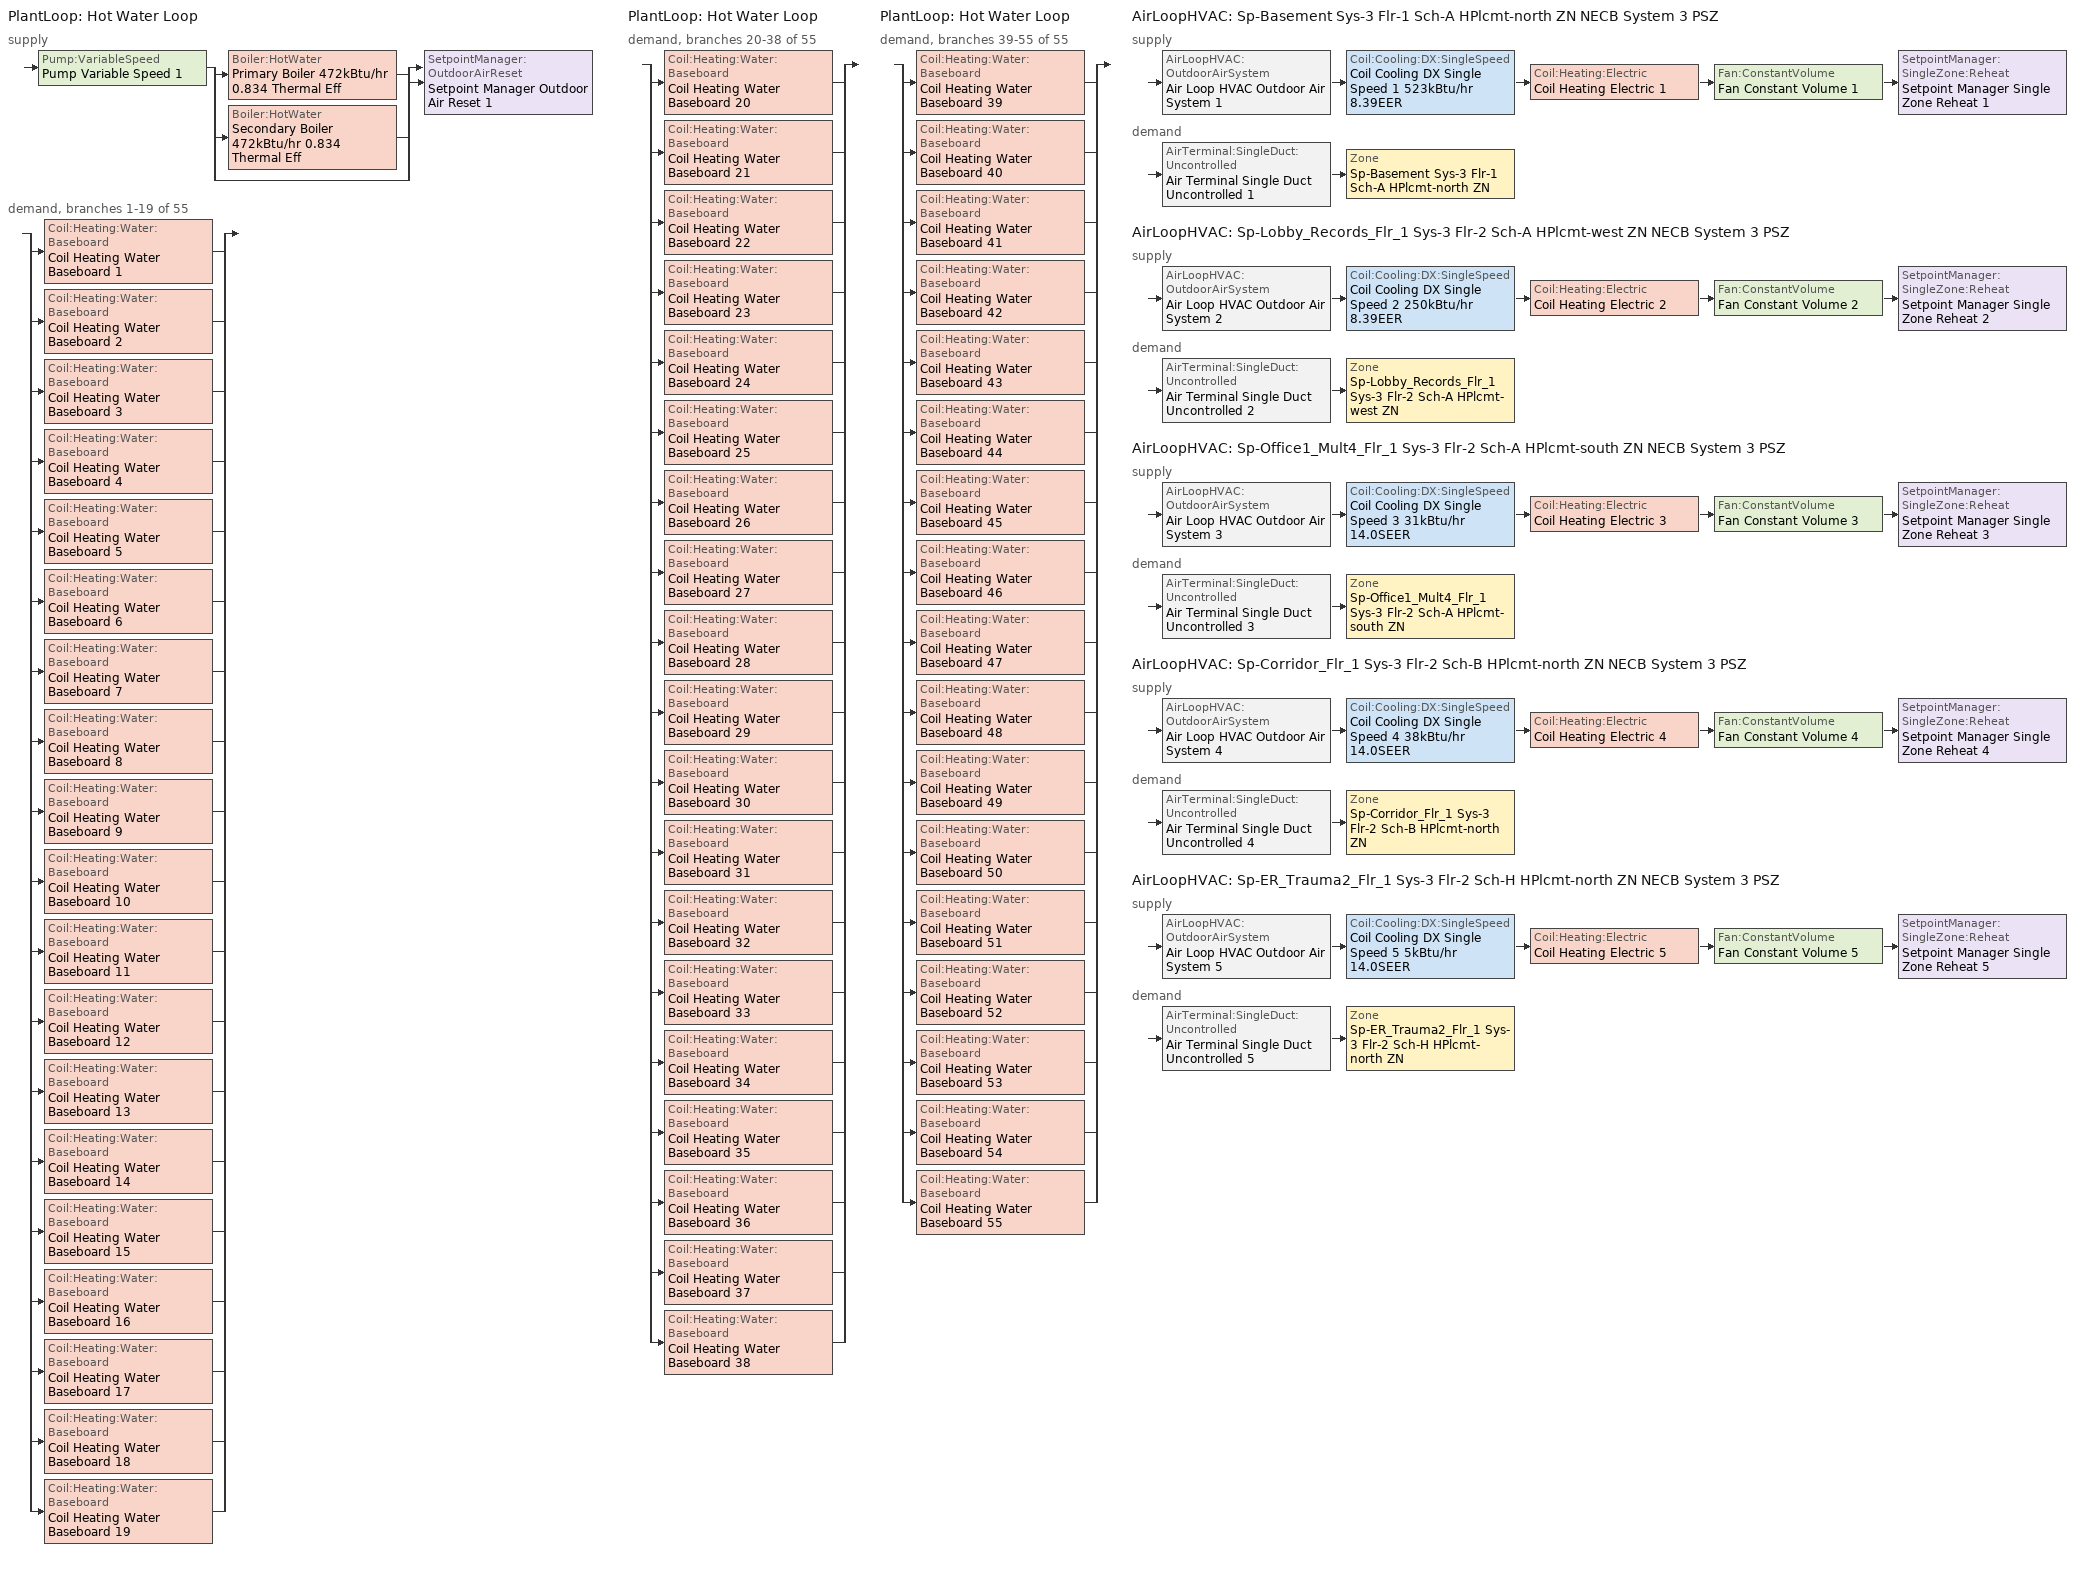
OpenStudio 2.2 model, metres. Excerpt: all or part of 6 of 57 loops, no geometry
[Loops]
PlantLoop 'Hot Water Loop'
 supply: Pump:VariableSpeed 'Pump Variable Speed 1' > split
  | Boiler:HotWater 'Primary Boiler 472kBtu/hr 0.834 Thermal Eff'
  | Boiler:HotWater 'Secondary Boiler 472kBtu/hr 0.834 Thermal Eff'
  | bypass
  join > SetpointManager:OutdoorAirReset 'Setpoint Manager Outdoor Air Reset 1'
 demand, branches 1-19 of 55: split
  | Coil:Heating:Water:Baseboard 'Coil Heating Water Baseboard 1'
  | Coil:Heating:Water:Baseboard 'Coil Heating Water Baseboard 2'
  | Coil:Heating:Water:Baseboard 'Coil Heating Water Baseboard 3'
  | Coil:Heating:Water:Baseboard 'Coil Heating Water Baseboard 4'
  | Coil:Heating:Water:Baseboard 'Coil Heating Water Baseboard 5'
  | Coil:Heating:Water:Baseboard 'Coil Heating Water Baseboard 6'
  | Coil:Heating:Water:Baseboard 'Coil Heating Water Baseboard 7'
  | Coil:Heating:Water:Baseboard 'Coil Heating Water Baseboard 8'
  | Coil:Heating:Water:Baseboard 'Coil Heating Water Baseboard 9'
  | Coil:Heating:Water:Baseboard 'Coil Heating Water Baseboard 10'
  | Coil:Heating:Water:Baseboard 'Coil Heating Water Baseboard 11'
  | Coil:Heating:Water:Baseboard 'Coil Heating Water Baseboard 12'
  | Coil:Heating:Water:Baseboard 'Coil Heating Water Baseboard 13'
  | Coil:Heating:Water:Baseboard 'Coil Heating Water Baseboard 14'
  | Coil:Heating:Water:Baseboard 'Coil Heating Water Baseboard 15'
  | Coil:Heating:Water:Baseboard 'Coil Heating Water Baseboard 16'
  | Coil:Heating:Water:Baseboard 'Coil Heating Water Baseboard 17'
  | Coil:Heating:Water:Baseboard 'Coil Heating Water Baseboard 18'
  | Coil:Heating:Water:Baseboard 'Coil Heating Water Baseboard 19'
PlantLoop 'Hot Water Loop'
 demand, branches 20-38 of 55: split
  | Coil:Heating:Water:Baseboard 'Coil Heating Water Baseboard 20'
  | Coil:Heating:Water:Baseboard 'Coil Heating Water Baseboard 21'
  | Coil:Heating:Water:Baseboard 'Coil Heating Water Baseboard 22'
  | Coil:Heating:Water:Baseboard 'Coil Heating Water Baseboard 23'
  | Coil:Heating:Water:Baseboard 'Coil Heating Water Baseboard 24'
  | Coil:Heating:Water:Baseboard 'Coil Heating Water Baseboard 25'
  | Coil:Heating:Water:Baseboard 'Coil Heating Water Baseboard 26'
  | Coil:Heating:Water:Baseboard 'Coil Heating Water Baseboard 27'
  | Coil:Heating:Water:Baseboard 'Coil Heating Water Baseboard 28'
  | Coil:Heating:Water:Baseboard 'Coil Heating Water Baseboard 29'
  | Coil:Heating:Water:Baseboard 'Coil Heating Water Baseboard 30'
  | Coil:Heating:Water:Baseboard 'Coil Heating Water Baseboard 31'
  | Coil:Heating:Water:Baseboard 'Coil Heating Water Baseboard 32'
  | Coil:Heating:Water:Baseboard 'Coil Heating Water Baseboard 33'
  | Coil:Heating:Water:Baseboard 'Coil Heating Water Baseboard 34'
  | Coil:Heating:Water:Baseboard 'Coil Heating Water Baseboard 35'
  | Coil:Heating:Water:Baseboard 'Coil Heating Water Baseboard 36'
  | Coil:Heating:Water:Baseboard 'Coil Heating Water Baseboard 37'
  | Coil:Heating:Water:Baseboard 'Coil Heating Water Baseboard 38'
PlantLoop 'Hot Water Loop'
 demand, branches 39-55 of 55: split
  | Coil:Heating:Water:Baseboard 'Coil Heating Water Baseboard 39'
  | Coil:Heating:Water:Baseboard 'Coil Heating Water Baseboard 40'
  | Coil:Heating:Water:Baseboard 'Coil Heating Water Baseboard 41'
  | Coil:Heating:Water:Baseboard 'Coil Heating Water Baseboard 42'
  | Coil:Heating:Water:Baseboard 'Coil Heating Water Baseboard 43'
  | Coil:Heating:Water:Baseboard 'Coil Heating Water Baseboard 44'
  | Coil:Heating:Water:Baseboard 'Coil Heating Water Baseboard 45'
  | Coil:Heating:Water:Baseboard 'Coil Heating Water Baseboard 46'
  | Coil:Heating:Water:Baseboard 'Coil Heating Water Baseboard 47'
  | Coil:Heating:Water:Baseboard 'Coil Heating Water Baseboard 48'
  | Coil:Heating:Water:Baseboard 'Coil Heating Water Baseboard 49'
  | Coil:Heating:Water:Baseboard 'Coil Heating Water Baseboard 50'
  | Coil:Heating:Water:Baseboard 'Coil Heating Water Baseboard 51'
  | Coil:Heating:Water:Baseboard 'Coil Heating Water Baseboard 52'
  | Coil:Heating:Water:Baseboard 'Coil Heating Water Baseboard 53'
  | Coil:Heating:Water:Baseboard 'Coil Heating Water Baseboard 54'
  | Coil:Heating:Water:Baseboard 'Coil Heating Water Baseboard 55'
AirLoopHVAC 'Sp-Basement Sys-3 Flr-1 Sch-A HPlcmt-north ZN NECB System 3 PSZ'
 supply: AirLoopHVAC:OutdoorAirSystem 'Air Loop HVAC Outdoor Air System 1' > Coil:Cooling:DX:SingleSpeed 'Coil Cooling DX Single Speed 1 523kBtu/hr 8.39EER' > Coil:Heating:Electric 'Coil Heating Electric 1' > Fan:ConstantVolume 'Fan Constant Volume 1' > SetpointManager:SingleZone:Reheat 'Setpoint Manager Single Zone Reheat 1'
 demand: AirTerminal:SingleDuct:Uncontrolled 'Air Terminal Single Duct Uncontrolled 1' > Zone 'Sp-Basement Sys-3 Flr-1 Sch-A HPlcmt-north ZN'
AirLoopHVAC 'Sp-Lobby_Records_Flr_1 Sys-3 Flr-2 Sch-A HPlcmt-west ZN NECB System 3 PSZ'
 supply: AirLoopHVAC:OutdoorAirSystem 'Air Loop HVAC Outdoor Air System 2' > Coil:Cooling:DX:SingleSpeed 'Coil Cooling DX Single Speed 2 250kBtu/hr 8.39EER' > Coil:Heating:Electric 'Coil Heating Electric 2' > Fan:ConstantVolume 'Fan Constant Volume 2' > SetpointManager:SingleZone:Reheat 'Setpoint Manager Single Zone Reheat 2'
 demand: AirTerminal:SingleDuct:Uncontrolled 'Air Terminal Single Duct Uncontrolled 2' > Zone 'Sp-Lobby_Records_Flr_1 Sys-3 Flr-2 Sch-A HPlcmt-west ZN'
AirLoopHVAC 'Sp-Office1_Mult4_Flr_1 Sys-3 Flr-2 Sch-A HPlcmt-south ZN NECB System 3 PSZ'
 supply: AirLoopHVAC:OutdoorAirSystem 'Air Loop HVAC Outdoor Air System 3' > Coil:Cooling:DX:SingleSpeed 'Coil Cooling DX Single Speed 3 31kBtu/hr 14.0SEER' > Coil:Heating:Electric 'Coil Heating Electric 3' > Fan:ConstantVolume 'Fan Constant Volume 3' > SetpointManager:SingleZone:Reheat 'Setpoint Manager Single Zone Reheat 3'
 demand: AirTerminal:SingleDuct:Uncontrolled 'Air Terminal Single Duct Uncontrolled 3' > Zone 'Sp-Office1_Mult4_Flr_1 Sys-3 Flr-2 Sch-A HPlcmt-south ZN'
AirLoopHVAC 'Sp-Corridor_Flr_1 Sys-3 Flr-2 Sch-B HPlcmt-north ZN NECB System 3 PSZ'
 supply: AirLoopHVAC:OutdoorAirSystem 'Air Loop HVAC Outdoor Air System 4' > Coil:Cooling:DX:SingleSpeed 'Coil Cooling DX Single Speed 4 38kBtu/hr 14.0SEER' > Coil:Heating:Electric 'Coil Heating Electric 4' > Fan:ConstantVolume 'Fan Constant Volume 4' > SetpointManager:SingleZone:Reheat 'Setpoint Manager Single Zone Reheat 4'
 demand: AirTerminal:SingleDuct:Uncontrolled 'Air Terminal Single Duct Uncontrolled 4' > Zone 'Sp-Corridor_Flr_1 Sys-3 Flr-2 Sch-B HPlcmt-north ZN'
AirLoopHVAC 'Sp-ER_Trauma2_Flr_1 Sys-3 Flr-2 Sch-H HPlcmt-north ZN NECB System 3 PSZ'
 supply: AirLoopHVAC:OutdoorAirSystem 'Air Loop HVAC Outdoor Air System 5' > Coil:Cooling:DX:SingleSpeed 'Coil Cooling DX Single Speed 5 5kBtu/hr 14.0SEER' > Coil:Heating:Electric 'Coil Heating Electric 5' > Fan:ConstantVolume 'Fan Constant Volume 5' > SetpointManager:SingleZone:Reheat 'Setpoint Manager Single Zone Reheat 5'
 demand: AirTerminal:SingleDuct:Uncontrolled 'Air Terminal Single Duct Uncontrolled 5' > Zone 'Sp-ER_Trauma2_Flr_1 Sys-3 Flr-2 Sch-H HPlcmt-north ZN'
[Sizing:Zone] Zone Cooling Design Supply Air Temperature Input Method=SupplyAirTemperature; Zone Cooling Design Supply Air Temperature {C}=13; Zone Cooling Design Supply Air Temperature Difference {deltaC}=11.11; Zone Heating Design Supply Air Temperature Input Method=SupplyAirTemperature; Zone Heating Design Supply Air Temperature {C}=43; Zone Heating Design Supply Air Temperature Difference {deltaC}=11.11; Zone Cooling Design Supply Air Humidity Ratio {kg-H2O/kg-air}=0.0085; Zone Heating Design Supply Air Humidity Ratio {kg-H2O/kg-air}=0.008; Zone Heating Sizing Factor=1.3; Zone Cooling Sizing Factor=1.1; Cooling Design Air Flow Method=DesignDay; Heating Design Air Flow Method=DesignDay; Account for Dedicated Outdoor Air System=No; Dedicated Outdoor Air System Control Strategy=NeutralSupplyAir; Dedicated Outdoor Air Low Setpoint Temperature for Design {C}=autosize; Dedicated Outdoor Air High Setpoint Temperature for Design {C}=autosize
Sp-Basement Sys-3 Flr-1 Sch-A HPlcmt-north ZN; Sp-Lobby_Records_Flr_1 Sys-3 Flr-2 Sch-A HPlcmt-west ZN; Sp-Office1_Mult4_Flr_1 Sys-3 Flr-2 Sch-A HPlcmt-south ZN; Sp-Corridor_Flr_1 Sys-3 Flr-2 Sch-B HPlcmt-north ZN; Sp-ER_Trauma2_Flr_1 Sys-3 Flr-2 Sch-H HPlcmt-north ZN
[Zone equipment]
Sp-Basement Sys-3 Flr-1 Sch-A HPlcmt-north ZN: Air Terminal Single Duct Uncontrolled 1, Zone HVAC Baseboard Convective Water 1
Sp-Lobby_Records_Flr_1 Sys-3 Flr-2 Sch-A HPlcmt-west ZN: Air Terminal Single Duct Uncontrolled 2, Zone HVAC Baseboard Convective Water 2
Sp-Office1_Mult4_Flr_1 Sys-3 Flr-2 Sch-A HPlcmt-south ZN: Air Terminal Single Duct Uncontrolled 3, Zone HVAC Baseboard Convective Water 3
Sp-Corridor_Flr_1 Sys-3 Flr-2 Sch-B HPlcmt-north ZN: Air Terminal Single Duct Uncontrolled 4, Zone HVAC Baseboard Convective Water 4
Sp-ER_Trauma2_Flr_1 Sys-3 Flr-2 Sch-H HPlcmt-north ZN: Air Terminal Single Duct Uncontrolled 5, Zone HVAC Baseboard Convective Water 5
[PlantLoop]
Hot Water Loop: Fluid Type=Water; Glycol Concentration=0; Plant Loop Volume {m3}=Autocalculate; Load Distribution Scheme=Optimal
[Sizing:Plant]
Hot Water Loop: Loop Type=Heating; Design Loop Exit Temperature {C}=82; Loop Design Temperature Difference {deltaC}=16; Sizing Option=NonCoincident; Zone Timesteps in Averaging Window=1; Coincident Sizing Factor Mode=None
[Pump:VariableSpeed]
Pump Variable Speed 1: Motor Efficiency=0.865; Pump Control Type=Intermittent
[Boiler:HotWater] Fuel Type=FuelOil#1; Nominal Capacity {W}=138255; Nominal Thermal Efficiency=0.834; Water Outlet Upper Temperature Limit {C}=99; Boiler Flow Mode=ConstantFlow; Parasitic Electric Load {W}=0; Sizing Factor=1
Name | Normalized Boiler Efficiency Curve
Primary Boiler 472kBtu/hr 0.834 Thermal Eff | BOILER-EFFFPLR-NECB2011
Secondary Boiler 472kBtu/hr 0.834 Thermal Eff | BOILER-EFFFPLR-NECB2011 1
[SetpointManager:OutdoorAirReset]
Setpoint Manager Outdoor Air Reset 1: Control Variable=Temperature; Setpoint at Outdoor Low Temperature {C}=82; Outdoor Low Temperature {C}=-16; Setpoint at Outdoor High Temperature {C}=60; Outdoor High Temperature {C}=0
[AirLoopHVAC] Design Supply Air Flow Rate {m3/s}=AutoSize
Name | Availability Schedule | Availability Manager
Sp-Basement Sys-3 Flr-1 Sch-A HPlcmt-north ZN NECB System 3 PSZ | Sp-Basement Sys-3 Flr-1 Sch-A HPlcmt-north ZN NECB System 3 PSZ Occ Sch | Availability Manager Night Cycle 1
Sp-Lobby_Records_Flr_1 Sys-3 Flr-2 Sch-A HPlcmt-west ZN NECB System 3 PSZ | Sp-Lobby_Records_Flr_1 Sys-3 Flr-2 Sch-A HPlcmt-west ZN NECB System 3 PSZ Occ Sch | Availability Manager Night Cycle 20
Sp-Office1_Mult4_Flr_1 Sys-3 Flr-2 Sch-A HPlcmt-south ZN NECB System 3 PSZ | Sp-Office1_Mult4_Flr_1 Sys-3 Flr-2 Sch-A HPlcmt-south ZN NECB System 3 PSZ Occ Sch | Availability Manager Night Cycle 25
Sp-Corridor_Flr_1 Sys-3 Flr-2 Sch-B HPlcmt-north ZN NECB System 3 PSZ | Sp-Corridor_Flr_1 Sys-3 Flr-2 Sch-B HPlcmt-north ZN NECB System 3 PSZ Occ Sch | Availability Manager Night Cycle 2
Sp-ER_Trauma2_Flr_1 Sys-3 Flr-2 Sch-H HPlcmt-north ZN NECB System 3 PSZ | Always On Discrete
[Sizing:System] Type of Load to Size On=Sensible; Design Outdoor Air Flow Rate {m3/s}=Autosize; Minimum System Air Flow Ratio=1; Preheat Design Temperature {C}=7; Preheat Design Humidity Ratio {kg-H2O/kg-Air}=0.008; Precool Design Temperature {C}=13; Precool Design Humidity Ratio {kg-H2O/kg-Air}=0.008; Central Cooling Design Supply Air Temperature {C}=13; Central Heating Design Supply Air Temperature {C}=43; Sizing Option=NonCoincident; 100% Outdoor Air in Cooling=No; 100% Outdoor Air in Heating=No; Central Cooling Design Supply Air Humidity Ratio {kg-H2O/kg-Air}=0.0085; Central Heating Design Supply Air Humidity Ratio {kg-H2O/kg-Air}=0.008; Cooling Design Air Flow Method=DesignDay; Cooling Design Air Flow Rate {m3/s}=0; Heating Design Air Flow Method=DesignDay; Heating Design Air Flow Rate {m3/s}=0; System Outdoor Air Method=ZoneSum; Zone Maximum Outdoor Air Fraction=1; Cooling Supply Air Flow Rate Per Floor Area {m3/s-m2}=0.00996765; Cooling Fraction of Autosized Cooling Supply Air Flow Rate=1; Cooling Supply Air Flow Rate Per Unit Cooling Capacity {m3/s-W}=3.94755e-05; Heating Supply Air Flow Rate Per Floor Area {m3/s-m2}=0.00996765; Heating Fraction of Autosized Heating Supply Air Flow Rate=1; Heating Fraction of Autosized Cooling Supply Air Flow Rate=1; Heating Supply Air Flow Rate Per Unit Heating Capacity {m3/s-W}=3.15882e-05; Cooling Design Capacity Method=CoolingDesignCapacity; Cooling Design Capacity {W}=autosize; Cooling Design Capacity Per Floor Area {W/m2}=234.7; Fraction of Autosized Cooling Design Capacity=1; Heating Design Capacity Method=HeatingDesignCapacity; Heating Design Capacity {W}=autosize; Heating Design Capacity Per Floor Area {W/m2}=157; Fraction of Autosized Heating Design Capacity=1; Central Cooling Capacity Control Method=OnOff
Sp-Basement Sys-3 Flr-1 Sch-A HPlcmt-north ZN NECB System 3 PSZ; Sp-Lobby_Records_Flr_1 Sys-3 Flr-2 Sch-A HPlcmt-west ZN NECB System 3 PSZ; Sp-Office1_Mult4_Flr_1 Sys-3 Flr-2 Sch-A HPlcmt-south ZN NECB System 3 PSZ; Sp-Corridor_Flr_1 Sys-3 Flr-2 Sch-B HPlcmt-north ZN NECB System 3 PSZ; Sp-ER_Trauma2_Flr_1 Sys-3 Flr-2 Sch-H HPlcmt-north ZN NECB System 3 PSZ
[Fan:ConstantVolume] Availability Schedule=Always On Discrete; Fan Efficiency=0.39975; Pressure Rise {Pa}=640; Maximum Flow Rate {m3/s}=AutoSize; Motor Efficiency=0.615
Fan Constant Volume 1; Fan Constant Volume 2; Fan Constant Volume 3; Fan Constant Volume 4; Fan Constant Volume 5
[Coil:Heating:Electric] Availability Schedule=Always On Discrete
Coil Heating Electric 1; Coil Heating Electric 2; Coil Heating Electric 3; Coil Heating Electric 4; Coil Heating Electric 5
[Coil:Cooling:DX:SingleSpeed] Availability Schedule=Always On Discrete; Rated Total Cooling Capacity {W}=autosize; Rated Sensible Heat Ratio=autosize; Rated Air Flow Rate {m3/s}=autosize; Rated Evaporator Fan Power Per Volume Flow Rate {W/(m3/s)}=773.3; Condenser Type=AirCooled; Evaporative Condenser Effectiveness=0; Evaporative Condenser Air Flow Rate {m3/s}=Autosize; Evaporative Condenser Pump Rated Power Consumption {W}=Autosize; Crankcase Heater Capacity {W}=0; Maximum Outdoor Dry-Bulb Temperature for Crankcase Heater Operation {C}=0; Basin Heater Capacity {W/K}=0; Basin Heater Setpoint Temperature {C}=10
Name | Rated COP {W/W} | Total Cooling Capacity Function of Temperature Curve | Total Cooling Capacity Function of Flow Fraction Curve | Energy Input Ratio Function of Temperature Curve | Energy Input Ratio Function of Flow Fraction Curve | Part Load Fraction Correlation Curve
Coil Cooling DX Single Speed 1 523kBtu/hr 8.39EER | 3.17977 | DXCOOL-NECB2011-REF-CAPFT | DXCOOL-NECB2011-REF-CAPFFLOW | DXCOOL-NECB2011-REF-COOLEIRFT | DXCOOL-NECB2011-REF-COOLEIRFFLOW | DXCOOL-NECB2011-REF-COOLPLFFPLR
Coil Cooling DX Single Speed 2 250kBtu/hr 8.39EER | 3.00027 | DXCOOL-NECB2011-REF-CAPFT 11 | DXCOOL-NECB2011-REF-CAPFFLOW 11 | DXCOOL-NECB2011-REF-COOLEIRFT 11 | DXCOOL-NECB2011-REF-COOLEIRFFLOW 11 | DXCOOL-NECB2011-REF-COOLPLFFPLR 11
Coil Cooling DX Single Speed 3 31kBtu/hr 14.0SEER | 3.8248 | DXCOOL-NECB2011-REF-CAPFT 22 | DXCOOL-NECB2011-REF-CAPFFLOW 22 | DXCOOL-NECB2011-REF-COOLEIRFT 22 | DXCOOL-NECB2011-REF-COOLEIRFFLOW 22 | DXCOOL-NECB2011-REF-COOLPLFFPLR 22
Coil Cooling DX Single Speed 4 38kBtu/hr 14.0SEER | 3.8248 | DXCOOL-NECB2011-REF-CAPFT 33 | DXCOOL-NECB2011-REF-CAPFFLOW 33 | DXCOOL-NECB2011-REF-COOLEIRFT 33 | DXCOOL-NECB2011-REF-COOLEIRFFLOW 33 | DXCOOL-NECB2011-REF-COOLPLFFPLR 33
Coil Cooling DX Single Speed 5 5kBtu/hr 14.0SEER | 3.8248 | DXCOOL-NECB2011-REF-CAPFT 44 | DXCOOL-NECB2011-REF-CAPFFLOW 44 | DXCOOL-NECB2011-REF-COOLEIRFT 44 | DXCOOL-NECB2011-REF-COOLEIRFFLOW 44 | DXCOOL-NECB2011-REF-COOLPLFFPLR 44
[Controller:OutdoorAir] Minimum Outdoor Air Flow Rate {m3/s}=0; Maximum Outdoor Air Flow Rate {m3/s}=Autosize; Economizer Control Action Type=ModulateFlow; Lockout Type=NoLockout; Minimum Limit Type=FixedMinimum; High Humidity Control=No
Name | Economizer Control Type | Minimum Outdoor Air Schedule | Controller Mechanical Ventilation | Heat Recovery Bypass Control Type | Economizer Maximum Limit Dry-Bulb Temperature {C} | Economizer Maximum Limit Enthalpy {J/kg} | Economizer Minimum Limit Dry-Bulb Temperature {C}
Controller Outdoor Air 1 | DifferentialEnthalpy | Sp-Basement Sys-3 Flr-1 Sch-A HPlcmt-north ZN NECB System 3 PSZ Occ Sch | Controller Mechanical Ventilation 1 | BypassWhenOAFlowGreaterThanMinimum
Controller Outdoor Air 2 | DifferentialEnthalpy | Sp-Lobby_Records_Flr_1 Sys-3 Flr-2 Sch-A HPlcmt-west ZN NECB System 3 PSZ Occ Sch | Controller Mechanical Ventilation 2 | BypassWhenWithinEconomizerLimits
Controller Outdoor Air 3 | NoEconomizer | Sp-Office1_Mult4_Flr_1 Sys-3 Flr-2 Sch-A HPlcmt-south ZN NECB System 3 PSZ Occ Sch | Controller Mechanical Ventilation 3 | BypassWhenWithinEconomizerLimits | 28 | 64000 | -100
Controller Outdoor Air 4 | NoEconomizer | Sp-Corridor_Flr_1 Sys-3 Flr-2 Sch-B HPlcmt-north ZN NECB System 3 PSZ Occ Sch | Controller Mechanical Ventilation 4 | BypassWhenWithinEconomizerLimits | 28 | 64000 | -100
Controller Outdoor Air 5 | NoEconomizer | Always On Discrete | Controller Mechanical Ventilation 5 | BypassWhenWithinEconomizerLimits | 28 | 64000 | -100
[Controller:MechanicalVentilation] Availability Schedule=Always On Discrete; System Outdoor Air Method=ZoneSum
Controller Mechanical Ventilation 1; Controller Mechanical Ventilation 2; Controller Mechanical Ventilation 3; Controller Mechanical Ventilation 4; Controller Mechanical Ventilation 5
[AirLoopHVAC:OutdoorAirSystem]
Name | Controller
Air Loop HVAC Outdoor Air System 1 | Controller Outdoor Air 1
Air Loop HVAC Outdoor Air System 2 | Controller Outdoor Air 2
Air Loop HVAC Outdoor Air System 3 | Controller Outdoor Air 3
Air Loop HVAC Outdoor Air System 4 | Controller Outdoor Air 4
Air Loop HVAC Outdoor Air System 5 | Controller Outdoor Air 5
[SetpointManager:SingleZone:Reheat] Minimum Supply Air Temperature {C}=13; Maximum Supply Air Temperature {C}=43
Name | Control Zone
Setpoint Manager Single Zone Reheat 1 | Sp-Basement Sys-3 Flr-1 Sch-A HPlcmt-north ZN
Setpoint Manager Single Zone Reheat 2 | Sp-Lobby_Records_Flr_1 Sys-3 Flr-2 Sch-A HPlcmt-west ZN
Setpoint Manager Single Zone Reheat 3 | Sp-Office1_Mult4_Flr_1 Sys-3 Flr-2 Sch-A HPlcmt-south ZN
Setpoint Manager Single Zone Reheat 4 | Sp-Corridor_Flr_1 Sys-3 Flr-2 Sch-B HPlcmt-north ZN
Setpoint Manager Single Zone Reheat 5 | Sp-ER_Trauma2_Flr_1 Sys-3 Flr-2 Sch-H HPlcmt-north ZN
[AirTerminal:SingleDuct:Uncontrolled] Availability Schedule=Always On Discrete; Maximum Air Flow Rate {m3/s}=AutoSize
Air Terminal Single Duct Uncontrolled 1; Air Terminal Single Duct Uncontrolled 2; Air Terminal Single Duct Uncontrolled 3; Air Terminal Single Duct Uncontrolled 4; Air Terminal Single Duct Uncontrolled 5
[Coil:Heating:Water:Baseboard] Heating Design Capacity Method=HeatingDesignCapacity; Heating Design Capacity {W}=autosize; Heating Design Capacity Per Floor Area {W/m2}=0; Fraction of Autosized Heating Design Capacity=0.8
Coil Heating Water Baseboard 1; Coil Heating Water Baseboard 2; Coil Heating Water Baseboard 3; Coil Heating Water Baseboard 4; Coil Heating Water Baseboard 5; Coil Heating Water Baseboard 6; Coil Heating Water Baseboard 7; Coil Heating Water Baseboard 8; Coil Heating Water Baseboard 9; Coil Heating Water Baseboard 10; Coil Heating Water Baseboard 11; Coil Heating Water Baseboard 12; Coil Heating Water Baseboard 13; Coil Heating Water Baseboard 14; Coil Heating Water Baseboard 15; Coil Heating Water Baseboard 16; Coil Heating Water Baseboard 17; Coil Heating Water Baseboard 18; Coil Heating Water Baseboard 19; Coil Heating Water Baseboard 20; Coil Heating Water Baseboard 21; Coil Heating Water Baseboard 22; Coil Heating Water Baseboard 23; Coil Heating Water Baseboard 24; Coil Heating Water Baseboard 25; Coil Heating Water Baseboard 26; Coil Heating Water Baseboard 27; Coil Heating Water Baseboard 28; Coil Heating Water Baseboard 29; Coil Heating Water Baseboard 30; Coil Heating Water Baseboard 31; Coil Heating Water Baseboard 32; Coil Heating Water Baseboard 33; Coil Heating Water Baseboard 34; Coil Heating Water Baseboard 35; Coil Heating Water Baseboard 36; Coil Heating Water Baseboard 37; Coil Heating Water Baseboard 38; Coil Heating Water Baseboard 39; Coil Heating Water Baseboard 40; Coil Heating Water Baseboard 41; Coil Heating Water Baseboard 42; Coil Heating Water Baseboard 43; Coil Heating Water Baseboard 44; Coil Heating Water Baseboard 45; Coil Heating Water Baseboard 46; Coil Heating Water Baseboard 47; Coil Heating Water Baseboard 48; Coil Heating Water Baseboard 49; Coil Heating Water Baseboard 50; Coil Heating Water Baseboard 51; Coil Heating Water Baseboard 52; Coil Heating Water Baseboard 53; Coil Heating Water Baseboard 54; Coil Heating Water Baseboard 55
[ZoneHVAC:Baseboard:Convective:Water] Availability Schedule=Always On Discrete
Name | Heating Coil
Zone HVAC Baseboard Convective Water 1 | Coil Heating Water Baseboard 1
Zone HVAC Baseboard Convective Water 2 | Coil Heating Water Baseboard 2
Zone HVAC Baseboard Convective Water 3 | Coil Heating Water Baseboard 3
Zone HVAC Baseboard Convective Water 4 | Coil Heating Water Baseboard 4
Zone HVAC Baseboard Convective Water 5 | Coil Heating Water Baseboard 5
Zone HVAC Baseboard Convective Water 6 | Coil Heating Water Baseboard 6
Zone HVAC Baseboard Convective Water 7 | Coil Heating Water Baseboard 7
Zone HVAC Baseboard Convective Water 8 | Coil Heating Water Baseboard 8
Zone HVAC Baseboard Convective Water 9 | Coil Heating Water Baseboard 9
Zone HVAC Baseboard Convective Water 10 | Coil Heating Water Baseboard 10
Zone HVAC Baseboard Convective Water 11 | Coil Heating Water Baseboard 11
Zone HVAC Baseboard Convective Water 12 | Coil Heating Water Baseboard 12
Zone HVAC Baseboard Convective Water 13 | Coil Heating Water Baseboard 13
Zone HVAC Baseboard Convective Water 14 | Coil Heating Water Baseboard 14
Zone HVAC Baseboard Convective Water 15 | Coil Heating Water Baseboard 15
Zone HVAC Baseboard Convective Water 16 | Coil Heating Water Baseboard 16
Zone HVAC Baseboard Convective Water 17 | Coil Heating Water Baseboard 17
Zone HVAC Baseboard Convective Water 18 | Coil Heating Water Baseboard 18
Zone HVAC Baseboard Convective Water 19 | Coil Heating Water Baseboard 19
Zone HVAC Baseboard Convective Water 20 | Coil Heating Water Baseboard 20
Zone HVAC Baseboard Convective Water 21 | Coil Heating Water Baseboard 21
Zone HVAC Baseboard Convective Water 22 | Coil Heating Water Baseboard 22
Zone HVAC Baseboard Convective Water 23 | Coil Heating Water Baseboard 23
Zone HVAC Baseboard Convective Water 24 | Coil Heating Water Baseboard 24
Zone HVAC Baseboard Convective Water 25 | Coil Heating Water Baseboard 25
Zone HVAC Baseboard Convective Water 26 | Coil Heating Water Baseboard 26
Zone HVAC Baseboard Convective Water 27 | Coil Heating Water Baseboard 27
Zone HVAC Baseboard Convective Water 28 | Coil Heating Water Baseboard 28
Zone HVAC Baseboard Convective Water 29 | Coil Heating Water Baseboard 29
Zone HVAC Baseboard Convective Water 30 | Coil Heating Water Baseboard 30
Zone HVAC Baseboard Convective Water 31 | Coil Heating Water Baseboard 31
Zone HVAC Baseboard Convective Water 32 | Coil Heating Water Baseboard 32
Zone HVAC Baseboard Convective Water 33 | Coil Heating Water Baseboard 33
Zone HVAC Baseboard Convective Water 34 | Coil Heating Water Baseboard 34
Zone HVAC Baseboard Convective Water 35 | Coil Heating Water Baseboard 35
Zone HVAC Baseboard Convective Water 36 | Coil Heating Water Baseboard 36
Zone HVAC Baseboard Convective Water 37 | Coil Heating Water Baseboard 37
Zone HVAC Baseboard Convective Water 38 | Coil Heating Water Baseboard 38
Zone HVAC Baseboard Convective Water 39 | Coil Heating Water Baseboard 39
Zone HVAC Baseboard Convective Water 40 | Coil Heating Water Baseboard 40
Zone HVAC Baseboard Convective Water 41 | Coil Heating Water Baseboard 41
Zone HVAC Baseboard Convective Water 42 | Coil Heating Water Baseboard 42
Zone HVAC Baseboard Convective Water 43 | Coil Heating Water Baseboard 43
Zone HVAC Baseboard Convective Water 44 | Coil Heating Water Baseboard 44
Zone HVAC Baseboard Convective Water 45 | Coil Heating Water Baseboard 45
Zone HVAC Baseboard Convective Water 46 | Coil Heating Water Baseboard 46
Zone HVAC Baseboard Convective Water 47 | Coil Heating Water Baseboard 47
Zone HVAC Baseboard Convective Water 48 | Coil Heating Water Baseboard 48
Zone HVAC Baseboard Convective Water 49 | Coil Heating Water Baseboard 49
Zone HVAC Baseboard Convective Water 50 | Coil Heating Water Baseboard 50
Zone HVAC Baseboard Convective Water 51 | Coil Heating Water Baseboard 51
Zone HVAC Baseboard Convective Water 52 | Coil Heating Water Baseboard 52
Zone HVAC Baseboard Convective Water 53 | Coil Heating Water Baseboard 53
Zone HVAC Baseboard Convective Water 54 | Coil Heating Water Baseboard 54
Zone HVAC Baseboard Convective Water 55 | Coil Heating Water Baseboard 55
[AvailabilityManager:NightCycle] Control Type=CycleOnAny; Thermostat Tolerance {deltaC}=1; Cycling Run Time {s}=3600
Availability Manager Night Cycle 1; Availability Manager Night Cycle 2; Availability Manager Night Cycle 20; Availability Manager Night Cycle 25
[Schedule:Ruleset]
Name | Default Day Schedule | Summer Design Day Schedule | Winter Design Day Schedule
Sp-Basement Sys-3 Flr-1 Sch-A HPlcmt-north ZN NECB System 3 PSZ Occ Sch | Sp-Basement Sys-3 Flr-1 Sch-A HPlcmt-north ZN NECB System 3 PSZ Occ Sch Default | Sp-Basement Sys-3 Flr-1 Sch-A HPlcmt-north ZN NECB System 3 PSZ Occ Sch Summer Design Day | Sp-Basement Sys-3 Flr-1 Sch-A HPlcmt-north ZN NECB System 3 PSZ Occ Sch Winter Design Day
Sp-Corridor_Flr_1 Sys-3 Flr-2 Sch-B HPlcmt-north ZN NECB System 3 PSZ Occ Sch | Sp-Corridor_Flr_1 Sys-3 Flr-2 Sch-B HPlcmt-north ZN NECB System 3 PSZ Occ Sch Default | Sp-Corridor_Flr_1 Sys-3 Flr-2 Sch-B HPlcmt-north ZN NECB System 3 PSZ Occ Sch Summer Design Day | Sp-Corridor_Flr_1 Sys-3 Flr-2 Sch-B HPlcmt-north ZN NECB System 3 PSZ Occ Sch Winter Design Day
Sp-Lobby_Records_Flr_1 Sys-3 Flr-2 Sch-A HPlcmt-west ZN NECB System 3 PSZ Occ Sch | Sp-Lobby_Records_Flr_1 Sys-3 Flr-2 Sch-A HPlcmt-west ZN NECB System 3 PSZ Occ Sch Default | Sp-Lobby_Records_Flr_1 Sys-3 Flr-2 Sch-A HPlcmt-west ZN NECB System 3 PSZ Occ Sch Summer Design Day | Sp-Lobby_Records_Flr_1 Sys-3 Flr-2 Sch-A HPlcmt-west ZN NECB System 3 PSZ Occ Sch Winter Design Day
Sp-Office1_Mult4_Flr_1 Sys-3 Flr-2 Sch-A HPlcmt-south ZN NECB System 3 PSZ Occ Sch | Sp-Office1_Mult4_Flr_1 Sys-3 Flr-2 Sch-A HPlcmt-south ZN NECB System 3 PSZ Occ Sch Default | Sp-Office1_Mult4_Flr_1 Sys-3 Flr-2 Sch-A HPlcmt-south ZN NECB System 3 PSZ Occ Sch Summer Design Day | Sp-Office1_Mult4_Flr_1 Sys-3 Flr-2 Sch-A HPlcmt-south ZN NECB System 3 PSZ Occ Sch Winter Design Day
[Schedule:Day]
Sp-Basement Sys-3 Flr-1 Sch-A HPlcmt-north ZN NECB System 3 PSZ Occ Sch Default; Sp-Basement Sys-3 Flr-1 Sch-A HPlcmt-north ZN NECB System 3 PSZ Occ Sch Winter Design Day; Sp-Basement Sys-3 Flr-1 Sch-A HPlcmt-north ZN NECB System 3 PSZ Occ Sch Summer Design Day; Sp-Corridor_Flr_1 Sys-3 Flr-2 Sch-B HPlcmt-north ZN NECB System 3 PSZ Occ Sch Default; Sp-Corridor_Flr_1 Sys-3 Flr-2 Sch-B HPlcmt-north ZN NECB System 3 PSZ Occ Sch Winter Design Day; Sp-Corridor_Flr_1 Sys-3 Flr-2 Sch-B HPlcmt-north ZN NECB System 3 PSZ Occ Sch Summer Design Day; Sp-Lobby_Records_Flr_1 Sys-3 Flr-2 Sch-A HPlcmt-west ZN NECB System 3 PSZ Occ Sch Default; Sp-Lobby_Records_Flr_1 Sys-3 Flr-2 Sch-A HPlcmt-west ZN NECB System 3 PSZ Occ Sch Winter Design Day; Sp-Lobby_Records_Flr_1 Sys-3 Flr-2 Sch-A HPlcmt-west ZN NECB System 3 PSZ Occ Sch Summer Design Day; Sp-Office1_Mult4_Flr_1 Sys-3 Flr-2 Sch-A HPlcmt-south ZN NECB System 3 PSZ Occ Sch Default; Sp-Office1_Mult4_Flr_1 Sys-3 Flr-2 Sch-A HPlcmt-south ZN NECB System 3 PSZ Occ Sch Winter Design Day; Sp-Office1_Mult4_Flr_1 Sys-3 Flr-2 Sch-A HPlcmt-south ZN NECB System 3 PSZ Occ Sch Summer Design Day: 24, 0, 1
Sp-Basement Sys-3 Flr-1 Sch-A HPlcmt-north ZN NECB System 3 PSZ Occ Sch Monday; Sp-Basement Sys-3 Flr-1 Sch-A HPlcmt-north ZN NECB System 3 PSZ Occ Sch Tuesday; Sp-Basement Sys-3 Flr-1 Sch-A HPlcmt-north ZN NECB System 3 PSZ Occ Sch Wednesday; Sp-Basement Sys-3 Flr-1 Sch-A HPlcmt-north ZN NECB System 3 PSZ Occ Sch Thursday; Sp-Basement Sys-3 Flr-1 Sch-A HPlcmt-north ZN NECB System 3 PSZ Occ Sch Friday; Sp-Lobby_Records_Flr_1 Sys-3 Flr-2 Sch-A HPlcmt-west ZN NECB System 3 PSZ Occ Sch Monday; Sp-Lobby_Records_Flr_1 Sys-3 Flr-2 Sch-A HPlcmt-west ZN NECB System 3 PSZ Occ Sch Tuesday; Sp-Lobby_Records_Flr_1 Sys-3 Flr-2 Sch-A HPlcmt-west ZN NECB System 3 PSZ Occ Sch Wednesday; Sp-Lobby_Records_Flr_1 Sys-3 Flr-2 Sch-A HPlcmt-west ZN NECB System 3 PSZ Occ Sch Thursday; Sp-Lobby_Records_Flr_1 Sys-3 Flr-2 Sch-A HPlcmt-west ZN NECB System 3 PSZ Occ Sch Friday; Sp-Office1_Mult4_Flr_1 Sys-3 Flr-2 Sch-A HPlcmt-south ZN NECB System 3 PSZ Occ Sch Monday; Sp-Office1_Mult4_Flr_1 Sys-3 Flr-2 Sch-A HPlcmt-south ZN NECB System 3 PSZ Occ Sch Tuesday; Sp-Office1_Mult4_Flr_1 Sys-3 Flr-2 Sch-A HPlcmt-south ZN NECB System 3 PSZ Occ Sch Wednesday; Sp-Office1_Mult4_Flr_1 Sys-3 Flr-2 Sch-A HPlcmt-south ZN NECB System 3 PSZ Occ Sch Thursday; Sp-Office1_Mult4_Flr_1 Sys-3 Flr-2 Sch-A HPlcmt-south ZN NECB System 3 PSZ Occ Sch Friday: 8, 0, 0, 19, 0, 1, 24, 0, 0
Sp-Basement Sys-3 Flr-1 Sch-A HPlcmt-north ZN NECB System 3 PSZ Occ Sch Saturday; Sp-Basement Sys-3 Flr-1 Sch-A HPlcmt-north ZN NECB System 3 PSZ Occ Sch Sunday; Sp-Lobby_Records_Flr_1 Sys-3 Flr-2 Sch-A HPlcmt-west ZN NECB System 3 PSZ Occ Sch Saturday; Sp-Lobby_Records_Flr_1 Sys-3 Flr-2 Sch-A HPlcmt-west ZN NECB System 3 PSZ Occ Sch Sunday; Sp-Office1_Mult4_Flr_1 Sys-3 Flr-2 Sch-A HPlcmt-south ZN NECB System 3 PSZ Occ Sch Saturday; Sp-Office1_Mult4_Flr_1 Sys-3 Flr-2 Sch-A HPlcmt-south ZN NECB System 3 PSZ Occ Sch Sunday: 24, 0, 0
Sp-Corridor_Flr_1 Sys-3 Flr-2 Sch-B HPlcmt-north ZN NECB System 3 PSZ Occ Sch Monday; Sp-Corridor_Flr_1 Sys-3 Flr-2 Sch-B HPlcmt-north ZN NECB System 3 PSZ Occ Sch Tuesday; Sp-Corridor_Flr_1 Sys-3 Flr-2 Sch-B HPlcmt-north ZN NECB System 3 PSZ Occ Sch Wednesday; Sp-Corridor_Flr_1 Sys-3 Flr-2 Sch-B HPlcmt-north ZN NECB System 3 PSZ Occ Sch Thursday; Sp-Corridor_Flr_1 Sys-3 Flr-2 Sch-B HPlcmt-north ZN NECB System 3 PSZ Occ Sch Friday: 1, 0, 1, 10, 0, 0, 24, 0, 1
Sp-Corridor_Flr_1 Sys-3 Flr-2 Sch-B HPlcmt-north ZN NECB System 3 PSZ Occ Sch Saturday: 2, 0, 1, 10, 0, 0, 24, 0, 1
Sp-Corridor_Flr_1 Sys-3 Flr-2 Sch-B HPlcmt-north ZN NECB System 3 PSZ Occ Sch Sunday: 1, 0, 0, 2, 0, 1, 11, 0, 0, 23, 0, 1, 24, 0, 0
[Schedule:Rule] Date Specification Type=DateRange; Start Month=1; Start Day=1; End Month=12
Name | Schedule Ruleset | Rule Order | Day Schedule | Apply Monday | End Day | Apply Tuesday | Apply Wednesday | Apply Thursday | Apply Friday | Apply Saturday | Apply Sunday
Sp-Basement Sys-3 Flr-1 Sch-A HPlcmt-north ZN NECB System 3 PSZ Occ Sch Monday Rule | Sp-Basement Sys-3 Flr-1 Sch-A HPlcmt-north ZN NECB System 3 PSZ Occ Sch | 6 | Sp-Basement Sys-3 Flr-1 Sch-A HPlcmt-north ZN NECB System 3 PSZ Occ Sch Monday | Yes | 25
Sp-Basement Sys-3 Flr-1 Sch-A HPlcmt-north ZN NECB System 3 PSZ Occ Sch Tuesday Rule | Sp-Basement Sys-3 Flr-1 Sch-A HPlcmt-north ZN NECB System 3 PSZ Occ Sch | 5 | Sp-Basement Sys-3 Flr-1 Sch-A HPlcmt-north ZN NECB System 3 PSZ Occ Sch Tuesday |  | 26 | Yes
Sp-Basement Sys-3 Flr-1 Sch-A HPlcmt-north ZN NECB System 3 PSZ Occ Sch Wednesday Rule | Sp-Basement Sys-3 Flr-1 Sch-A HPlcmt-north ZN NECB System 3 PSZ Occ Sch | 4 | Sp-Basement Sys-3 Flr-1 Sch-A HPlcmt-north ZN NECB System 3 PSZ Occ Sch Wednesday |  | 27 |  | Yes
Sp-Basement Sys-3 Flr-1 Sch-A HPlcmt-north ZN NECB System 3 PSZ Occ Sch Thursday Rule | Sp-Basement Sys-3 Flr-1 Sch-A HPlcmt-north ZN NECB System 3 PSZ Occ Sch | 3 | Sp-Basement Sys-3 Flr-1 Sch-A HPlcmt-north ZN NECB System 3 PSZ Occ Sch Thursday |  | 28 |  |  | Yes
Sp-Basement Sys-3 Flr-1 Sch-A HPlcmt-north ZN NECB System 3 PSZ Occ Sch Friday Rule | Sp-Basement Sys-3 Flr-1 Sch-A HPlcmt-north ZN NECB System 3 PSZ Occ Sch | 2 | Sp-Basement Sys-3 Flr-1 Sch-A HPlcmt-north ZN NECB System 3 PSZ Occ Sch Friday |  | 29 |  |  |  | Yes
Sp-Basement Sys-3 Flr-1 Sch-A HPlcmt-north ZN NECB System 3 PSZ Occ Sch Saturday Rule | Sp-Basement Sys-3 Flr-1 Sch-A HPlcmt-north ZN NECB System 3 PSZ Occ Sch | 1 | Sp-Basement Sys-3 Flr-1 Sch-A HPlcmt-north ZN NECB System 3 PSZ Occ Sch Saturday |  | 30 |  |  |  |  | Yes
Sp-Basement Sys-3 Flr-1 Sch-A HPlcmt-north ZN NECB System 3 PSZ Occ Sch Sunday Rule | Sp-Basement Sys-3 Flr-1 Sch-A HPlcmt-north ZN NECB System 3 PSZ Occ Sch | 0 | Sp-Basement Sys-3 Flr-1 Sch-A HPlcmt-north ZN NECB System 3 PSZ Occ Sch Sunday |  | 31 |  |  |  |  |  | Yes
Sp-Corridor_Flr_1 Sys-3 Flr-2 Sch-B HPlcmt-north ZN NECB System 3 PSZ Occ Sch Monday Rule | Sp-Corridor_Flr_1 Sys-3 Flr-2 Sch-B HPlcmt-north ZN NECB System 3 PSZ Occ Sch | 6 | Sp-Corridor_Flr_1 Sys-3 Flr-2 Sch-B HPlcmt-north ZN NECB System 3 PSZ Occ Sch Monday | Yes | 25
Sp-Corridor_Flr_1 Sys-3 Flr-2 Sch-B HPlcmt-north ZN NECB System 3 PSZ Occ Sch Tuesday Rule | Sp-Corridor_Flr_1 Sys-3 Flr-2 Sch-B HPlcmt-north ZN NECB System 3 PSZ Occ Sch | 5 | Sp-Corridor_Flr_1 Sys-3 Flr-2 Sch-B HPlcmt-north ZN NECB System 3 PSZ Occ Sch Tuesday |  | 26 | Yes
Sp-Corridor_Flr_1 Sys-3 Flr-2 Sch-B HPlcmt-north ZN NECB System 3 PSZ Occ Sch Wednesday Rule | Sp-Corridor_Flr_1 Sys-3 Flr-2 Sch-B HPlcmt-north ZN NECB System 3 PSZ Occ Sch | 4 | Sp-Corridor_Flr_1 Sys-3 Flr-2 Sch-B HPlcmt-north ZN NECB System 3 PSZ Occ Sch Wednesday |  | 27 |  | Yes
Sp-Corridor_Flr_1 Sys-3 Flr-2 Sch-B HPlcmt-north ZN NECB System 3 PSZ Occ Sch Thursday Rule | Sp-Corridor_Flr_1 Sys-3 Flr-2 Sch-B HPlcmt-north ZN NECB System 3 PSZ Occ Sch | 3 | Sp-Corridor_Flr_1 Sys-3 Flr-2 Sch-B HPlcmt-north ZN NECB System 3 PSZ Occ Sch Thursday |  | 28 |  |  | Yes
Sp-Corridor_Flr_1 Sys-3 Flr-2 Sch-B HPlcmt-north ZN NECB System 3 PSZ Occ Sch Friday Rule | Sp-Corridor_Flr_1 Sys-3 Flr-2 Sch-B HPlcmt-north ZN NECB System 3 PSZ Occ Sch | 2 | Sp-Corridor_Flr_1 Sys-3 Flr-2 Sch-B HPlcmt-north ZN NECB System 3 PSZ Occ Sch Friday |  | 29 |  |  |  | Yes
Sp-Corridor_Flr_1 Sys-3 Flr-2 Sch-B HPlcmt-north ZN NECB System 3 PSZ Occ Sch Saturday Rule | Sp-Corridor_Flr_1 Sys-3 Flr-2 Sch-B HPlcmt-north ZN NECB System 3 PSZ Occ Sch | 1 | Sp-Corridor_Flr_1 Sys-3 Flr-2 Sch-B HPlcmt-north ZN NECB System 3 PSZ Occ Sch Saturday |  | 30 |  |  |  |  | Yes
Sp-Corridor_Flr_1 Sys-3 Flr-2 Sch-B HPlcmt-north ZN NECB System 3 PSZ Occ Sch Sunday Rule | Sp-Corridor_Flr_1 Sys-3 Flr-2 Sch-B HPlcmt-north ZN NECB System 3 PSZ Occ Sch | 0 | Sp-Corridor_Flr_1 Sys-3 Flr-2 Sch-B HPlcmt-north ZN NECB System 3 PSZ Occ Sch Sunday |  | 31 |  |  |  |  |  | Yes
Sp-Lobby_Records_Flr_1 Sys-3 Flr-2 Sch-A HPlcmt-west ZN NECB System 3 PSZ Occ Sch Monday Rule | Sp-Lobby_Records_Flr_1 Sys-3 Flr-2 Sch-A HPlcmt-west ZN NECB System 3 PSZ Occ Sch | 6 | Sp-Lobby_Records_Flr_1 Sys-3 Flr-2 Sch-A HPlcmt-west ZN NECB System 3 PSZ Occ Sch Monday | Yes | 25
Sp-Lobby_Records_Flr_1 Sys-3 Flr-2 Sch-A HPlcmt-west ZN NECB System 3 PSZ Occ Sch Tuesday Rule | Sp-Lobby_Records_Flr_1 Sys-3 Flr-2 Sch-A HPlcmt-west ZN NECB System 3 PSZ Occ Sch | 5 | Sp-Lobby_Records_Flr_1 Sys-3 Flr-2 Sch-A HPlcmt-west ZN NECB System 3 PSZ Occ Sch Tuesday |  | 26 | Yes
Sp-Lobby_Records_Flr_1 Sys-3 Flr-2 Sch-A HPlcmt-west ZN NECB System 3 PSZ Occ Sch Wednesday Rule | Sp-Lobby_Records_Flr_1 Sys-3 Flr-2 Sch-A HPlcmt-west ZN NECB System 3 PSZ Occ Sch | 4 | Sp-Lobby_Records_Flr_1 Sys-3 Flr-2 Sch-A HPlcmt-west ZN NECB System 3 PSZ Occ Sch Wednesday |  | 27 |  | Yes
Sp-Lobby_Records_Flr_1 Sys-3 Flr-2 Sch-A HPlcmt-west ZN NECB System 3 PSZ Occ Sch Thursday Rule | Sp-Lobby_Records_Flr_1 Sys-3 Flr-2 Sch-A HPlcmt-west ZN NECB System 3 PSZ Occ Sch | 3 | Sp-Lobby_Records_Flr_1 Sys-3 Flr-2 Sch-A HPlcmt-west ZN NECB System 3 PSZ Occ Sch Thursday |  | 28 |  |  | Yes
Sp-Lobby_Records_Flr_1 Sys-3 Flr-2 Sch-A HPlcmt-west ZN NECB System 3 PSZ Occ Sch Friday Rule | Sp-Lobby_Records_Flr_1 Sys-3 Flr-2 Sch-A HPlcmt-west ZN NECB System 3 PSZ Occ Sch | 2 | Sp-Lobby_Records_Flr_1 Sys-3 Flr-2 Sch-A HPlcmt-west ZN NECB System 3 PSZ Occ Sch Friday |  | 29 |  |  |  | Yes
Sp-Lobby_Records_Flr_1 Sys-3 Flr-2 Sch-A HPlcmt-west ZN NECB System 3 PSZ Occ Sch Saturday Rule | Sp-Lobby_Records_Flr_1 Sys-3 Flr-2 Sch-A HPlcmt-west ZN NECB System 3 PSZ Occ Sch | 1 | Sp-Lobby_Records_Flr_1 Sys-3 Flr-2 Sch-A HPlcmt-west ZN NECB System 3 PSZ Occ Sch Saturday |  | 30 |  |  |  |  | Yes
Sp-Lobby_Records_Flr_1 Sys-3 Flr-2 Sch-A HPlcmt-west ZN NECB System 3 PSZ Occ Sch Sunday Rule | Sp-Lobby_Records_Flr_1 Sys-3 Flr-2 Sch-A HPlcmt-west ZN NECB System 3 PSZ Occ Sch | 0 | Sp-Lobby_Records_Flr_1 Sys-3 Flr-2 Sch-A HPlcmt-west ZN NECB System 3 PSZ Occ Sch Sunday |  | 31 |  |  |  |  |  | Yes
Sp-Office1_Mult4_Flr_1 Sys-3 Flr-2 Sch-A HPlcmt-south ZN NECB System 3 PSZ Occ Sch Monday Rule | Sp-Office1_Mult4_Flr_1 Sys-3 Flr-2 Sch-A HPlcmt-south ZN NECB System 3 PSZ Occ Sch | 6 | Sp-Office1_Mult4_Flr_1 Sys-3 Flr-2 Sch-A HPlcmt-south ZN NECB System 3 PSZ Occ Sch Monday | Yes | 25
Sp-Office1_Mult4_Flr_1 Sys-3 Flr-2 Sch-A HPlcmt-south ZN NECB System 3 PSZ Occ Sch Tuesday Rule | Sp-Office1_Mult4_Flr_1 Sys-3 Flr-2 Sch-A HPlcmt-south ZN NECB System 3 PSZ Occ Sch | 5 | Sp-Office1_Mult4_Flr_1 Sys-3 Flr-2 Sch-A HPlcmt-south ZN NECB System 3 PSZ Occ Sch Tuesday |  | 26 | Yes
Sp-Office1_Mult4_Flr_1 Sys-3 Flr-2 Sch-A HPlcmt-south ZN NECB System 3 PSZ Occ Sch Wednesday Rule | Sp-Office1_Mult4_Flr_1 Sys-3 Flr-2 Sch-A HPlcmt-south ZN NECB System 3 PSZ Occ Sch | 4 | Sp-Office1_Mult4_Flr_1 Sys-3 Flr-2 Sch-A HPlcmt-south ZN NECB System 3 PSZ Occ Sch Wednesday |  | 27 |  | Yes
Sp-Office1_Mult4_Flr_1 Sys-3 Flr-2 Sch-A HPlcmt-south ZN NECB System 3 PSZ Occ Sch Thursday Rule | Sp-Office1_Mult4_Flr_1 Sys-3 Flr-2 Sch-A HPlcmt-south ZN NECB System 3 PSZ Occ Sch | 3 | Sp-Office1_Mult4_Flr_1 Sys-3 Flr-2 Sch-A HPlcmt-south ZN NECB System 3 PSZ Occ Sch Thursday |  | 28 |  |  | Yes
Sp-Office1_Mult4_Flr_1 Sys-3 Flr-2 Sch-A HPlcmt-south ZN NECB System 3 PSZ Occ Sch Friday Rule | Sp-Office1_Mult4_Flr_1 Sys-3 Flr-2 Sch-A HPlcmt-south ZN NECB System 3 PSZ Occ Sch | 2 | Sp-Office1_Mult4_Flr_1 Sys-3 Flr-2 Sch-A HPlcmt-south ZN NECB System 3 PSZ Occ Sch Friday |  | 29 |  |  |  | Yes
Sp-Office1_Mult4_Flr_1 Sys-3 Flr-2 Sch-A HPlcmt-south ZN NECB System 3 PSZ Occ Sch Saturday Rule | Sp-Office1_Mult4_Flr_1 Sys-3 Flr-2 Sch-A HPlcmt-south ZN NECB System 3 PSZ Occ Sch | 1 | Sp-Office1_Mult4_Flr_1 Sys-3 Flr-2 Sch-A HPlcmt-south ZN NECB System 3 PSZ Occ Sch Saturday |  | 30 |  |  |  |  | Yes
Sp-Office1_Mult4_Flr_1 Sys-3 Flr-2 Sch-A HPlcmt-south ZN NECB System 3 PSZ Occ Sch Sunday Rule | Sp-Office1_Mult4_Flr_1 Sys-3 Flr-2 Sch-A HPlcmt-south ZN NECB System 3 PSZ Occ Sch | 0 | Sp-Office1_Mult4_Flr_1 Sys-3 Flr-2 Sch-A HPlcmt-south ZN NECB System 3 PSZ Occ Sch Sunday |  | 31 |  |  |  |  |  | Yes
[Schedule:Constant]
Always On Discrete: Value=1
[Curve:Biquadratic] Minimum Value of x=13; Maximum Value of x=24; Minimum Value of y=24; Maximum Value of y=46
Name | Coefficient1 Constant | Coefficient2 x | Coefficient3 x**2 | Coefficient4 y | Coefficient5 y**2 | Coefficient6 x*y
DXCOOL-NECB2011-REF-CAPFT; DXCOOL-NECB2011-REF-CAPFT 11; DXCOOL-NECB2011-REF-CAPFT 22; DXCOOL-NECB2011-REF-CAPFT 33; DXCOOL-NECB2011-REF-CAPFT 44 | 0.867905 | 0.0142459 | 0.00055436 | -0.0075575 | 3.3e-005 | -0.0001918
DXCOOL-NECB2011-REF-COOLEIRFT; DXCOOL-NECB2011-REF-COOLEIRFT 11; DXCOOL-NECB2011-REF-COOLEIRFT 22; DXCOOL-NECB2011-REF-COOLEIRFT 33; DXCOOL-NECB2011-REF-COOLEIRFT 44 | 0.116936 | 0.0284933 | -0.0004112 | 0.0214108 | 0.00016103 | -0.0006791
[Curve:Quadratic] Coefficient1 Constant=1; Coefficient2 x=0; Coefficient3 x**2=0; Minimum Value of x=0; Maximum Value of x=1
DXCOOL-NECB2011-REF-CAPFFLOW; DXCOOL-NECB2011-REF-COOLEIRFFLOW; DXCOOL-NECB2011-REF-CAPFFLOW 11; DXCOOL-NECB2011-REF-COOLEIRFFLOW 11; DXCOOL-NECB2011-REF-CAPFFLOW 22; DXCOOL-NECB2011-REF-COOLEIRFFLOW 22; DXCOOL-NECB2011-REF-CAPFFLOW 33; DXCOOL-NECB2011-REF-COOLEIRFFLOW 33; DXCOOL-NECB2011-REF-CAPFFLOW 44; DXCOOL-NECB2011-REF-COOLEIRFFLOW 44
[Curve:Cubic] Maximum Value of x=1
Name | Coefficient1 Constant | Coefficient2 x | Coefficient3 x**2 | Coefficient4 x**3 | Minimum Value of x
DXCOOL-NECB2011-REF-COOLPLFFPLR; DXCOOL-NECB2011-REF-COOLPLFFPLR 11; DXCOOL-NECB2011-REF-COOLPLFFPLR 22; DXCOOL-NECB2011-REF-COOLPLFFPLR 33; DXCOOL-NECB2011-REF-COOLPLFFPLR 44 | 0.0277 | 4.9151 | -8.184 | 4.2702 | 0.7
BOILER-EFFFPLR-NECB2011; BOILER-EFFFPLR-NECB2011 1 | 0.2901 | 2.6664 | -3.764 | 1.82 | 0
